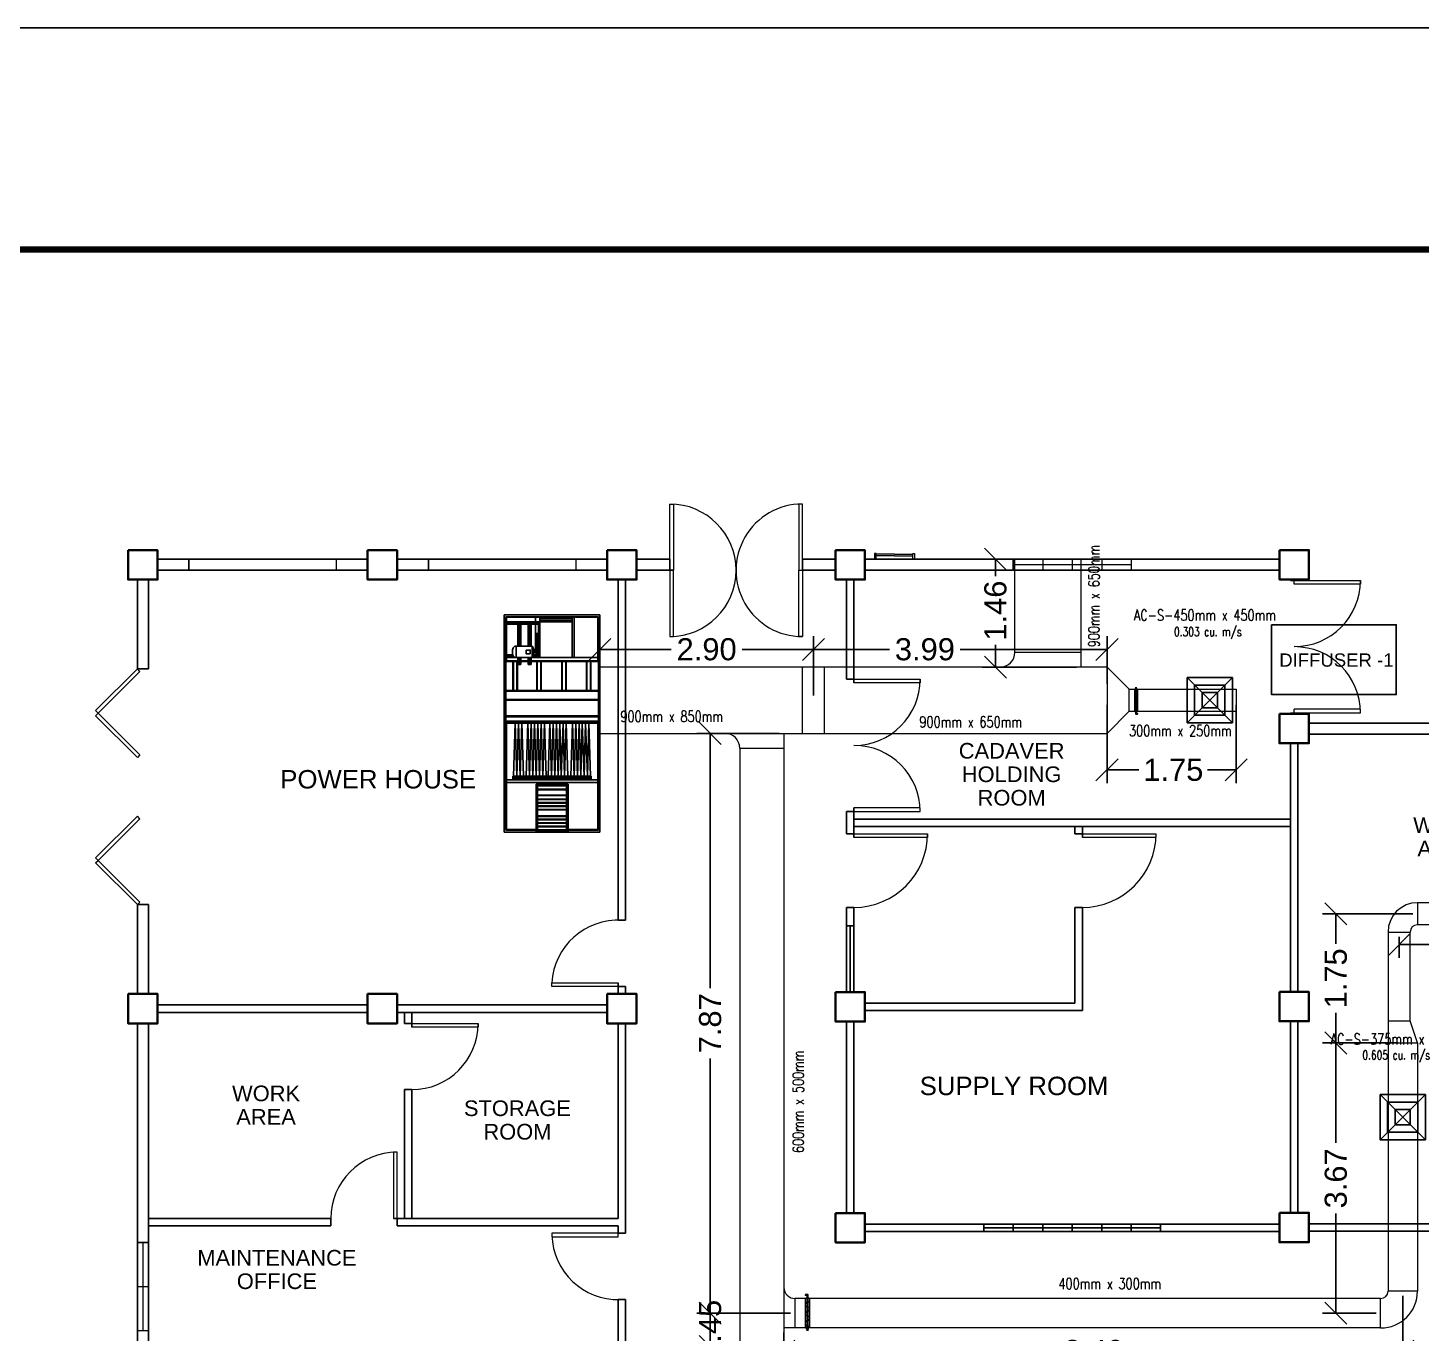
# Model space of a CAD drawing. Header units: millimetres. Extents: x 3 to 421, y 1 to 337.
# Drawn here: x 117.76 to 136.67, y 143.05 to 160.77 of the extents above; entities that cross this region are included whole.
import ezdxf

# ---------------------------------------------------------------- set-up
doc = ezdxf.new("R2010")
doc.units = ezdxf.units.MM
doc.header["$MEASUREMENT"] = 0
for name, color, linetype in [('.1', 1, 'Continuous'), ('A.C.VOLUM DAMPER', 7, 'Continuous'), ('diffuser', 7, 'Continuous'), ('ducting label', 7, 'Continuous'), ('label', 7, 'Continuous'), ('Legends', 7, 'Continuous'), ('template', 7, 'Continuous')]:
    doc.layers.add(name, color=color, linetype=linetype)
doc.layers.add('ahu line', color=7, linetype='Continuous', lineweight=20)
doc.styles.add('Arch-Dim', font='simplex.shx', dxfattribs={"width": 0.75})
doc.styles.get("Standard").update_dxf_attribs({"font": 'arial.ttf'})
doc.styles.add('SWISSLT175', font='swissl.ttf', dxfattribs={"height": 0.175})
doc.dimstyles.new('Copy of dimension', dxfattribs={"dimtxt": 0.3, "dimasz": 0.3, "dimexe": 0.18, "dimexo": 0.0625, "dimgap": 0.09, "dimtad": 0, "dimzin": 0, "dimdsep": 46, "dimtxsty": 'Standard', "dimblk": 'OBLIQUE', "dimcen": 0.09, "dimclrd": 256, "dimclre": 256, "dimclrt": 256, "dimadec": 0, "dimazin": 0, "dimtfac": 1, "dimtofl": 0, "dimtmove": 0, "dimatfit": 3, "dimldrblk": 'OBLIQUE', "dimfxl": 1, "dimtolj": 1, "dimtzin": 0, "dimarcsym": 0})

# ---------------------------------------------------------------- blocks, each defined once
blk = doc.blocks.new('AC-S-12')
at = {"layer": 'diffuser'}
for p, q in [((-0.15, 0.15), (0.15, -0.15)), ((0.15, 0.15), (-0.15, -0.15)), ((-0.15, 0.15), (-0.15, -0.15)), ((0.15, 0.15), (-0.15, 0.15)), ((-0.1, 0.1), (-0.1, -0.1)), ((0.1, 0.1), (-0.1, 0.1)), ((0.1, -0.1), (0.1, 0.1)), ((0.15, -0.15), (0.15, 0.15)), ((-0.05, 0.05), (-0.05, -0.05)), ((0.05, 0.05), (-0.05, 0.05)), ((0.05, -0.05), (0.05, 0.05)), ((-0.05, -0.05), (0.05, -0.05)), ((-0.15, -0.15), (0.15, -0.15)), ((-0.1, -0.1), (0.1, -0.1))]:
    blk.add_line(p, q, dxfattribs=at)
for points in [[(-0.3582, 0.3582, 0, 0.0447, 0), (-0.2951, 0.295, 0, 0, 0), (-0.15, 0.15, 0, 0, 0)], [(0.3582, 0.3582, 0, 0.0447, 0), (0.2951, 0.295, 0, 0, 0), (0.15, 0.15, 0, 0, 0)], [(-0.3582, -0.3582, 0, 0.0447, 0), (-0.2951, -0.295, 0, 0, 0), (-0.15, -0.15, 0, 0, 0)], [(0.3582, -0.3582, 0, 0.0447, 0), (0.2951, -0.295, 0, 0, 0), (0.15, -0.15, 0, 0, 0)]]:
    blk.add_lwpolyline(points, format="xyseb", dxfattribs=at)
blk = doc.blocks.new('fcu')
at = {"layer": 'diffuser', "color": 7, "xscale": 2.052644456280903, "yscale": 2.052644456280903, "zscale": 2.052644456280903}
blk.add_blockref('AC-S-12', (0, 0), dxfattribs=at)
blk = doc.blocks.new('_Oblique')
at = {"color": 0, "linetype": 'ByBlock', "lineweight": -2}
blk.add_line((-0.5, -0.5), (0.5, 0.5), dxfattribs=at)
blk = doc.blocks.new('*D8')
at = {"layer": 'Defpoints', "color": 0, "transparency": 16777216}
for p in [(128.424, 152.329), (128.424, 151.639), (125.527, 151.321)]:
    blk.add_point(p, dxfattribs=at)
at = {"layer": 'diffuser', "lineweight": -2, "transparency": 16777216}
for p, q in [((125.527, 151.383), (125.527, 152.509)), ((128.424, 151.701), (128.424, 152.509)), ((125.527, 152.329), (126.494, 152.329)), ((128.424, 152.329), (127.457, 152.329))]:
    blk.add_line(p, q, dxfattribs=at)
at = {"layer": 'diffuser', "lineweight": -2, "transparency": 16777216, "xscale": 0.3, "yscale": 0.3, "zscale": 0.3, "rotation": 180}
blk.add_blockref('_Oblique', (125.527, 152.329), dxfattribs=at)
at = {"layer": 'diffuser', "lineweight": -2, "transparency": 16777216, "xscale": 0.3, "yscale": 0.3, "zscale": 0.3}
blk.add_blockref('_Oblique', (128.424, 152.329), dxfattribs=at)
at = {"layer": 'diffuser', "transparency": 16777216, "insert": (126.975, 152.329), "char_height": 0.3, "attachment_point": 5}
blk.add_mtext('\\A1;2.90', dxfattribs=at)
blk = doc.blocks.new('*D9')
at = {"layer": 'Defpoints', "color": 0, "transparency": 16777216}
for p in [(132.409, 152.329), (128.424, 151.801), (132.409, 151.801)]:
    blk.add_point(p, dxfattribs=at)
at = {"layer": 'diffuser', "lineweight": -2, "transparency": 16777216}
for p, q in [((128.424, 151.863), (128.424, 152.509)), ((132.409, 151.863), (132.409, 152.509)), ((128.424, 152.329), (129.457, 152.329)), ((132.409, 152.329), (130.416, 152.329))]:
    blk.add_line(p, q, dxfattribs=at)
at = {"layer": 'diffuser', "lineweight": -2, "transparency": 16777216, "xscale": 0.3, "yscale": 0.3, "zscale": 0.3, "rotation": 180}
blk.add_blockref('_Oblique', (128.424, 152.329), dxfattribs=at)
at = {"layer": 'diffuser', "lineweight": -2, "transparency": 16777216, "xscale": 0.3, "yscale": 0.3, "zscale": 0.3}
blk.add_blockref('_Oblique', (132.409, 152.329), dxfattribs=at)
at = {"layer": 'diffuser', "transparency": 16777216, "insert": (129.937, 152.329), "char_height": 0.3, "attachment_point": 5}
blk.add_mtext('\\A1;3.99', dxfattribs=at)
blk = doc.blocks.new('*D10')
at = {"layer": 'Defpoints', "color": 0, "transparency": 16777216}
for p in [(132.409, 151.639), (134.161, 151.639), (134.161, 150.692)]:
    blk.add_point(p, dxfattribs=at)
at = {"layer": 'diffuser', "lineweight": -2, "transparency": 16777216}
for p, q in [((132.409, 151.576), (132.409, 150.512)), ((134.161, 151.576), (134.161, 150.512)), ((132.409, 150.692), (132.841, 150.692)), ((134.161, 150.692), (133.774, 150.692))]:
    blk.add_line(p, q, dxfattribs=at)
at = {"layer": 'diffuser', "lineweight": -2, "transparency": 16777216, "xscale": 0.3, "yscale": 0.3, "zscale": 0.3, "rotation": 180}
blk.add_blockref('_Oblique', (132.409, 150.692), dxfattribs=at)
at = {"layer": 'diffuser', "lineweight": -2, "transparency": 16777216, "xscale": 0.3, "yscale": 0.3, "zscale": 0.3}
blk.add_blockref('_Oblique', (134.161, 150.692), dxfattribs=at)
at = {"layer": 'diffuser', "transparency": 16777216, "insert": (133.308, 150.692), "char_height": 0.3, "attachment_point": 5}
blk.add_mtext('\\A1;1.75', dxfattribs=at)
blk = doc.blocks.new('*D11')
at = {"layer": 'Defpoints', "color": 0, "transparency": 16777216}
for p in [(130.895, 153.553), (132.059, 153.553), (132.059, 152.089)]:
    blk.add_point(p, dxfattribs=at)
at = {"layer": 'diffuser', "lineweight": -2, "transparency": 16777216}
for p, q in [((131.996, 153.553), (130.715, 153.553)), ((130.895, 153.553), (130.895, 153.321)), ((130.895, 152.089), (130.895, 152.39)), ((131.996, 152.089), (130.715, 152.089))]:
    blk.add_line(p, q, dxfattribs=at)
at = {"layer": 'diffuser', "lineweight": -2, "transparency": 16777216, "xscale": 0.3, "yscale": 0.3, "zscale": 0.3}
for p, rotation in [((130.895, 153.553), 90), ((130.895, 152.089), 270)]:
    blk.add_blockref('_Oblique', p, dxfattribs=dict(at, rotation=rotation))
at = {"layer": 'diffuser', "transparency": 16777216, "insert": (130.895, 152.855), "char_height": 0.3, "attachment_point": 5, "rotation": 90}
blk.add_mtext('\\A1;1.46', dxfattribs=at)
blk = doc.blocks.new('*D12')
at = {"layer": 'Defpoints', "color": 0, "transparency": 16777216}
for p in [(128.024, 151.189), (127.024, 143.315), (128.174, 143.315)]:
    blk.add_point(p, dxfattribs=at)
at = {"layer": 'diffuser', "lineweight": -2, "transparency": 16777216}
for p, q in [((127.961, 151.189), (126.844, 151.189)), ((127.024, 151.189), (127.024, 147.73)), ((127.024, 143.315), (127.024, 146.773)), ((128.111, 143.315), (126.844, 143.315))]:
    blk.add_line(p, q, dxfattribs=at)
at = {"layer": 'diffuser', "lineweight": -2, "transparency": 16777216, "xscale": 0.3, "yscale": 0.3, "zscale": 0.3}
for p, rotation in [((127.024, 151.189), 90), ((127.024, 143.315), 270)]:
    blk.add_blockref('_Oblique', p, dxfattribs=dict(at, rotation=rotation))
at = {"layer": 'diffuser', "transparency": 16777216, "insert": (127.024, 147.252), "char_height": 0.3, "attachment_point": 5, "rotation": 90}
blk.add_mtext('\\A1;7.87', dxfattribs=at)
blk = doc.blocks.new('*D21')
at = {"layer": 'Defpoints', "color": 0, "transparency": 16777216}
for p in [(128.174, 143.315), (127.024, 142.865), (128.024, 142.865)]:
    blk.add_point(p, dxfattribs=at)
at = {"layer": 'diffuser', "lineweight": -2, "transparency": 16777216}
for p, q in [((128.111, 143.315), (126.844, 143.315)), ((127.024, 143.315), (127.024, 142.865)), ((127.961, 142.865), (126.844, 142.865))]:
    blk.add_line(p, q, dxfattribs=at)
at = {"layer": 'diffuser', "lineweight": -2, "transparency": 16777216, "xscale": 0.3, "yscale": 0.3, "zscale": 0.3}
for p, rotation in [((127.024, 143.315), 90), ((127.024, 142.865), 270)]:
    blk.add_blockref('_Oblique', p, dxfattribs=dict(at, rotation=rotation))
at = {"layer": 'diffuser', "transparency": 16777216, "insert": (127.024, 143.09), "char_height": 0.3, "attachment_point": 5, "rotation": 90}
blk.add_mtext('\\A1;0.45', dxfattribs=at)
blk = doc.blocks.new('*D23')
at = {"layer": 'Defpoints', "color": 0, "transparency": 16777216}
for p in [(136.422, 143.615), (128.024, 143.115), (136.422, 142.8)]:
    blk.add_point(p, dxfattribs=at)
at = {"layer": 'diffuser', "lineweight": -2, "transparency": 16777216}
for p, q in [((136.422, 143.552), (136.422, 142.62)), ((128.024, 143.052), (128.024, 142.62)), ((128.024, 142.8), (131.751, 142.8)), ((136.422, 142.8), (132.71, 142.8))]:
    blk.add_line(p, q, dxfattribs=at)
at = {"layer": 'diffuser', "lineweight": -2, "transparency": 16777216, "xscale": 0.3, "yscale": 0.3, "zscale": 0.3, "rotation": 180}
blk.add_blockref('_Oblique', (128.024, 142.8), dxfattribs=at)
at = {"layer": 'diffuser', "lineweight": -2, "transparency": 16777216, "xscale": 0.3, "yscale": 0.3, "zscale": 0.3}
blk.add_blockref('_Oblique', (136.422, 142.8), dxfattribs=at)
at = {"layer": 'diffuser', "transparency": 16777216, "insert": (132.231, 142.8), "char_height": 0.3, "attachment_point": 5}
blk.add_mtext('\\A1;8.40', dxfattribs=at)
blk = doc.blocks.new('*D24')
at = {"layer": 'Defpoints', "color": 0, "transparency": 16777216}
for p in [(135.515, 146.985), (136.422, 146.985), (136.122, 143.315)]:
    blk.add_point(p, dxfattribs=at)
at = {"layer": 'diffuser', "lineweight": -2, "transparency": 16777216}
for p, q in [((136.359, 146.985), (135.335, 146.985)), ((135.515, 146.985), (135.515, 145.627)), ((135.515, 143.315), (135.515, 144.668)), ((136.059, 143.315), (135.335, 143.315))]:
    blk.add_line(p, q, dxfattribs=at)
at = {"layer": 'diffuser', "lineweight": -2, "transparency": 16777216, "xscale": 0.3, "yscale": 0.3, "zscale": 0.3}
for p, rotation in [((135.515, 146.985), 90), ((135.515, 143.315), 270)]:
    blk.add_blockref('_Oblique', p, dxfattribs=dict(at, rotation=rotation))
at = {"layer": 'diffuser', "transparency": 16777216, "insert": (135.515, 145.147), "char_height": 0.3, "attachment_point": 5, "rotation": 90}
blk.add_mtext('\\A1;3.67', dxfattribs=at)
blk = doc.blocks.new('*D25')
at = {"layer": 'Defpoints', "color": 0, "transparency": 16777216}
for p in [(135.515, 148.74), (136.622, 148.74), (136.422, 146.985)]:
    blk.add_point(p, dxfattribs=at)
at = {"layer": 'diffuser', "lineweight": -2, "transparency": 16777216}
for p, q in [((136.559, 148.74), (135.335, 148.74)), ((135.515, 148.74), (135.515, 148.329)), ((135.515, 146.985), (135.515, 147.396)), ((136.359, 146.985), (135.335, 146.985))]:
    blk.add_line(p, q, dxfattribs=at)
at = {"layer": 'diffuser', "lineweight": -2, "transparency": 16777216, "xscale": 0.3, "yscale": 0.3, "zscale": 0.3}
for p, rotation in [((135.515, 148.74), 90), ((135.515, 146.985), 270)]:
    blk.add_blockref('_Oblique', p, dxfattribs=dict(at, rotation=rotation))
at = {"layer": 'diffuser', "transparency": 16777216, "insert": (135.515, 147.862), "char_height": 0.3, "attachment_point": 5, "rotation": 90}
blk.add_mtext('\\A1;1.75', dxfattribs=at)
blk = doc.blocks.new('*D26')
at = {"layer": 'Defpoints', "color": 0, "transparency": 16777216}
for p in [(139.686, 148.74), (136.372, 148.49), (139.686, 148.32)]:
    blk.add_point(p, dxfattribs=at)
at = {"layer": 'diffuser', "lineweight": -2, "transparency": 16777216}
for p, q in [((139.686, 148.677), (139.686, 148.14)), ((136.372, 148.427), (136.372, 148.14)), ((136.372, 148.32), (137.614, 148.32)), ((139.686, 148.32), (138.516, 148.32))]:
    blk.add_line(p, q, dxfattribs=at)
at = {"layer": 'diffuser', "lineweight": -2, "transparency": 16777216, "xscale": 0.3, "yscale": 0.3, "zscale": 0.3, "rotation": 180}
blk.add_blockref('_Oblique', (136.372, 148.32), dxfattribs=at)
at = {"layer": 'diffuser', "lineweight": -2, "transparency": 16777216, "xscale": 0.3, "yscale": 0.3, "zscale": 0.3}
blk.add_blockref('_Oblique', (139.686, 148.32), dxfattribs=at)
at = {"layer": 'diffuser', "transparency": 16777216, "insert": (138.065, 148.32), "char_height": 0.3, "attachment_point": 5}
blk.add_mtext('\\A1;3.31', dxfattribs=at)

msp = doc.modelspace()

# ---------------------------------------------------------------- hatches: boundary and pattern name
for points in [[(124.712, 152.753), (125.15, 152.753), (125.15, 152.726), (124.712, 152.726)], [(124.683, 152.544), (124.683, 152.236), (124.663, 152.236), (124.663, 152.544)]]:
    msp.add_hatch(color=256).paths.add_polyline_path(points)
at = {"layer": 'A.C.VOLUM DAMPER'}
h = msp.add_hatch(dxfattribs=at)
h.set_pattern_fill('ANSI31', color=256, scale=0.001864, angle=-90, style=0)
h.set_pattern_definition([(315, (-296.8530908, -89.86526054), (0.00016477009232, 0.00016477009232), [])])
h.paths.add_polyline_path([(132.806, 151.478), (132.811, 151.478), (132.811, 151.489), (132.794, 151.489), (132.794, 151.478), (132.799, 151.478), (132.799, 151.451), (132.823, 151.451), (132.823, 151.457), (132.806, 151.457)])
h = msp.add_hatch(dxfattribs=at)
h.set_pattern_fill('ANSI31', color=256, scale=0.002646, angle=-270, style=0)
h.set_pattern_definition([(135, (738.28858828, 486.14475648), (-0.00023391046708, -0.00023391046708), [])])
h.paths.add_polyline_path([(128.337, 143.53), (128.33, 143.53), (128.33, 143.515), (128.354, 143.515), (128.354, 143.53), (128.347, 143.53), (128.347, 143.568), (128.313, 143.568), (128.313, 143.559), (128.337, 143.559)])

# ---------------------------------------------------------------- linework, layer by layer
at = {"layer": '.1', "color": 0}
msp.add_line((191.938, 160.768), (92.663, 160.768), dxfattribs=at)
at = {"color": 8, "lineweight": 13}
for p, q in [((126.474, 153.403), (126.474, 154.303)), ((126.474, 154.303), (126.524, 154.303)), ((126.524, 154.303), (126.524, 153.403)), ((128.274, 154.303), (128.224, 154.303)), ((128.224, 154.303), (128.224, 153.403)), ((128.274, 153.403), (128.274, 154.303)), ((126.474, 153.403), (126.474, 152.503)), ((126.474, 153.403), (126.524, 153.403)), ((126.524, 153.403), (126.474, 153.403)), ((126.474, 153.353), (126.474, 152.502)), ((126.524, 152.503), (126.524, 153.403)), ((128.224, 152.503), (128.224, 153.403)), ((128.224, 153.403), (128.274, 153.403)), ((128.224, 153.403), (128.274, 153.403)), ((128.274, 153.453), (128.274, 153.353)), ((128.274, 153.403), (128.274, 152.503)), ((128.274, 153.353), (128.274, 152.503)), ((134.899, 153.278), (134.899, 153.266)), ((134.899, 153.266), (134.949, 153.266)), ((134.949, 153.266), (135.849, 153.266)), ((134.949, 153.216), (134.949, 153.266)), ((135.849, 153.216), (134.949, 153.216)), ((134.999, 153.266), (134.999, 153.278)), ((135.849, 153.266), (135.849, 153.216)), ((126.474, 152.503), (126.524, 152.503)), ((128.274, 152.503), (128.224, 152.503)), ((128.974, 151.926), (129.874, 151.926)), ((129.874, 151.876), (128.974, 151.876)), ((129.874, 151.926), (129.874, 151.876)), ((134.899, 151.454), (134.899, 151.466)), ((134.899, 151.466), (134.949, 151.466)), ((135.849, 151.516), (134.949, 151.516)), ((134.949, 151.466), (134.949, 151.516)), ((134.949, 151.466), (135.849, 151.466)), ((134.999, 151.454), (134.999, 151.466)), ((135.849, 151.466), (135.849, 151.516)), ((129.874, 150.176), (128.974, 150.176)), ((129.874, 150.126), (129.874, 150.176)), ((128.974, 150.126), (129.874, 150.126)), ((128.974, 149.826), (129.974, 149.826)), ((129.974, 149.776), (128.974, 149.776)), ((129.974, 149.826), (129.974, 149.776)), ((132.074, 149.826), (133.074, 149.826)), ((133.074, 149.776), (132.074, 149.776)), ((124.874, 147.801), (125.774, 147.801)), ((124.874, 147.751), (124.874, 147.801)), ((125.774, 147.751), (124.874, 147.751)), ((122.974, 147.251), (123.874, 147.251)), ((123.874, 147.201), (122.974, 147.201)), ((123.874, 147.251), (123.874, 147.201)), ((122.724, 145.501), (122.724, 144.601)), ((122.774, 145.501), (122.724, 145.501)), ((122.774, 144.601), (122.774, 145.501)), ((124.874, 144.401), (124.874, 144.351)), ((125.774, 144.401), (124.874, 144.401)), ((124.874, 144.351), (125.774, 144.351)), ((125.774, 144.351), (125.774, 144.401))]:
    msp.add_line(p, q, dxfattribs=at)
at = {"color": 8, "lineweight": 25}
for p, q in [((122.374, 153.553), (119.524, 153.553)), ((125.624, 153.553), (122.774, 153.553)), ((126.474, 153.553), (126.024, 153.553)), ((126.474, 153.553), (126.024, 153.553)), ((126.474, 153.553), (126.474, 153.403)), ((128.724, 153.553), (128.274, 153.553)), ((128.724, 153.553), (128.274, 153.553)), ((128.274, 153.553), (128.274, 153.403)), ((134.749, 153.553), (129.124, 153.553)), ((122.374, 153.403), (119.524, 153.403)), ((125.624, 153.403), (122.774, 153.403)), ((126.474, 153.403), (126.024, 153.403)), ((128.724, 153.403), (128.274, 153.403)), ((134.749, 153.403), (129.124, 153.403)), ((119.249, 153.276), (119.249, 152.063)), ((119.249, 153.276), (119.249, 152.063)), ((119.399, 153.276), (119.399, 152.063)), ((125.774, 148.651), (125.774, 153.276)), ((125.874, 148.651), (125.874, 153.276)), ((128.874, 151.926), (128.874, 153.276)), ((128.874, 153.276), (128.874, 151.926)), ((128.974, 151.876), (128.974, 153.276)), ((128.974, 153.276), (128.974, 151.876)), ((119.249, 152.063), (119.399, 152.063)), ((128.974, 151.926), (128.874, 151.926)), ((140.749, 151.329), (135.149, 151.329)), ((140.749, 151.179), (135.149, 151.179)), ((134.899, 147.679), (134.899, 151.054)), ((134.899, 150.526), (134.899, 151.054)), ((134.999, 147.679), (134.999, 151.054)), ((134.999, 151.054), (134.999, 150.554)), ((128.974, 150.176), (128.974, 149.776)), ((128.874, 150.126), (128.874, 149.826)), ((128.974, 150.126), (128.874, 150.126)), ((128.974, 150.026), (134.899, 150.026)), ((128.974, 149.826), (128.874, 149.826)), ((128.974, 149.926), (134.899, 149.926)), ((131.974, 149.826), (131.974, 149.926)), ((131.974, 149.826), (132.074, 149.826)), ((132.074, 149.776), (132.074, 149.926)), ((119.249, 148.863), (119.249, 147.651)), ((119.249, 148.863), (119.249, 147.651)), ((119.249, 148.863), (119.399, 148.863)), ((119.399, 148.863), (119.399, 147.651)), ((128.874, 148.826), (128.874, 148.576)), ((128.974, 148.826), (128.874, 148.826)), ((128.974, 148.826), (128.974, 148.576)), ((132.074, 148.826), (131.974, 148.826)), ((131.974, 147.526), (131.974, 148.826)), ((132.074, 147.426), (132.074, 148.826)), ((125.774, 147.651), (125.774, 147.801)), ((125.874, 147.751), (125.774, 147.751)), ((125.874, 147.651), (125.874, 147.751)), ((122.374, 147.501), (119.524, 147.501)), ((125.624, 147.501), (122.774, 147.501)), ((129.124, 147.526), (131.974, 147.526)), ((122.374, 147.401), (119.524, 147.401)), ((125.624, 147.401), (122.774, 147.401)), ((122.874, 147.401), (122.974, 147.401)), ((122.874, 147.251), (122.874, 147.401)), ((122.874, 147.401), (122.874, 147.251)), ((122.974, 147.401), (122.974, 147.201)), ((129.124, 147.426), (131.974, 147.426)), ((119.249, 147.251), (119.249, 141.651)), ((119.399, 147.251), (119.399, 141.651)), ((122.874, 147.251), (122.974, 147.251)), ((125.774, 144.601), (125.774, 147.251)), ((125.874, 144.401), (125.874, 147.251)), ((128.874, 144.676), (128.874, 147.276)), ((128.974, 144.676), (128.974, 147.276)), ((134.899, 144.679), (134.899, 147.279)), ((134.999, 144.679), (134.999, 147.279)), ((122.874, 144.601), (122.874, 146.351)), ((122.874, 146.351), (122.974, 146.351)), ((122.974, 146.351), (122.974, 144.601)), ((121.874, 144.601), (119.399, 144.601)), ((121.874, 144.501), (119.399, 144.501)), ((121.874, 144.601), (121.874, 144.501)), ((125.774, 144.601), (122.724, 144.601)), ((122.774, 144.601), (122.874, 144.601)), ((122.774, 144.501), (122.774, 144.601)), ((125.774, 144.501), (122.774, 144.501)), ((125.774, 144.401), (125.774, 144.501)), ((129.124, 144.526), (134.749, 144.526)), ((140.749, 144.529), (135.149, 144.529)), ((125.774, 144.401), (125.874, 144.401)), ((129.124, 144.426), (134.749, 144.426)), ((140.749, 144.429), (135.149, 144.429)), ((125.774, 141.651), (125.774, 143.501)), ((125.874, 143.501), (125.774, 143.501)), ((125.874, 141.651), (125.874, 143.501))]:
    msp.add_line(p, q, dxfattribs=at)
at = {"color": 8, "lineweight": 9}
for p, q in [((119.949, 153.553), (119.949, 153.403)), ((121.949, 153.553), (121.949, 153.403)), ((124.199, 153.553), (123.199, 153.553)), ((123.199, 153.553), (123.199, 153.403)), ((124.199, 153.553), (125.199, 153.553)), ((125.199, 153.553), (125.199, 153.403)), ((129.274, 153.631), (129.254, 153.631)), ((129.254, 153.631), (129.254, 153.551)), ((129.274, 153.551), (129.274, 153.631)), ((129.524, 153.621), (129.274, 153.621)), ((129.524, 153.601), (129.274, 153.601)), ((129.524, 153.621), (129.774, 153.621)), ((129.524, 153.601), (129.774, 153.601)), ((129.774, 153.551), (129.774, 153.631)), ((129.774, 153.631), (129.794, 153.631)), ((129.794, 153.631), (129.794, 153.551)), ((131.936, 153.553), (131.136, 153.553)), ((131.136, 153.553), (131.136, 153.403)), ((131.536, 153.553), (131.536, 153.403)), ((131.936, 153.553), (132.736, 153.553)), ((131.936, 153.553), (131.936, 153.403)), ((132.336, 153.553), (132.336, 153.403)), ((132.736, 153.553), (132.736, 153.403)), ((132.736, 153.478), (131.136, 153.478)), ((119.399, 144.276), (119.249, 144.276)), ((119.324, 144.276), (119.324, 143.076)), ((119.399, 143.676), (119.399, 144.276)), ((119.399, 143.676), (119.249, 143.676)), ((119.399, 143.676), (119.399, 143.076)), ((119.399, 143.076), (119.249, 143.076))]:
    msp.add_line(p, q, dxfattribs=at)
for p, q in [((124.227, 152.796), (125.527, 152.796)), ((124.227, 149.846), (124.227, 152.796)), ((125.527, 149.846), (125.527, 152.796)), ((124.252, 152.773), (125.506, 152.773)), ((124.252, 149.874), (124.252, 152.773)), ((124.712, 152.765), (124.258, 152.765)), ((124.258, 152.765), (124.258, 152.172)), ((125.15, 152.702), (124.258, 152.702)), ((124.414, 152.689), (124.258, 152.689)), ((124.414, 152.686), (124.258, 152.686)), ((124.414, 152.671), (124.258, 152.671)), ((124.414, 152.702), (124.414, 152.371)), ((124.433, 152.371), (124.433, 152.702)), ((124.435, 152.371), (124.435, 152.702)), ((124.454, 152.702), (124.454, 152.371)), ((124.554, 152.689), (124.454, 152.689)), ((124.554, 152.686), (124.454, 152.686)), ((124.554, 152.671), (124.454, 152.671)), ((124.554, 152.702), (124.554, 152.371)), ((124.573, 152.371), (124.573, 152.702)), ((124.574, 152.371), (124.574, 152.702)), ((124.593, 152.702), (124.593, 152.371)), ((124.692, 152.689), (124.593, 152.689)), ((124.692, 152.686), (124.593, 152.686)), ((124.692, 152.671), (124.593, 152.671)), ((124.654, 152.765), (124.654, 152.702)), ((124.654, 152.671), (124.654, 152.302)), ((124.692, 152.702), (124.692, 152.218)), ((124.712, 152.765), (124.712, 152.218)), ((125.15, 152.765), (125.15, 152.218)), ((125.498, 152.765), (125.15, 152.765)), ((125.175, 152.765), (125.175, 152.218)), ((125.498, 152.765), (125.498, 152.172)), ((125.506, 149.874), (125.506, 152.773)), ((124.258, 152.255), (124.342, 152.255)), ((124.258, 152.249), (124.344, 152.249)), ((124.258, 152.245), (124.346, 152.245)), ((124.258, 152.236), (124.352, 152.236)), ((124.258, 152.218), (125.498, 152.218)), ((124.339, 152.324), (124.339, 152.265)), ((124.339, 152.324), (124.339, 152.265)), ((124.374, 152.371), (124.608, 152.371)), ((124.39, 152.371), (124.39, 152.218)), ((124.39, 152.371), (124.39, 152.218)), ((124.39, 152.371), (124.608, 152.371)), ((124.414, 152.218), (124.414, 152.125)), ((124.433, 152.125), (124.433, 152.218)), ((124.435, 152.125), (124.435, 152.218)), ((124.454, 152.125), (124.454, 152.218)), ((124.554, 152.218), (124.554, 152.125)), ((124.573, 152.125), (124.573, 152.218)), ((124.574, 152.125), (124.574, 152.218)), ((124.593, 152.125), (124.593, 152.218)), ((124.608, 152.371), (124.608, 152.218)), ((124.608, 152.371), (124.608, 152.218)), ((124.692, 152.236), (124.62, 152.236)), ((124.692, 152.245), (124.624, 152.245)), ((124.692, 152.249), (124.625, 152.249)), ((124.692, 152.255), (124.626, 152.255)), ((124.628, 152.324), (124.628, 152.265)), ((124.628, 152.324), (124.628, 152.265)), ((124.663, 152.302), (124.628, 152.302)), ((124.663, 152.288), (124.628, 152.288)), ((124.414, 152.172), (124.252, 152.172)), ((124.414, 152.164), (124.258, 152.164)), ((124.347, 151.77), (124.347, 152.164)), ((124.354, 151.77), (124.354, 152.164)), ((124.401, 151.77), (124.401, 152.164)), ((124.408, 151.77), (124.408, 152.164)), ((124.454, 152.125), (124.414, 152.125)), ((124.554, 152.172), (124.454, 152.172)), ((124.554, 152.164), (124.454, 152.164)), ((124.593, 152.125), (124.554, 152.125)), ((125.506, 152.172), (124.593, 152.172)), ((125.5, 152.164), (124.593, 152.164)), ((124.669, 151.77), (124.669, 152.164)), ((124.676, 151.77), (124.676, 152.164)), ((124.723, 151.77), (124.723, 152.164)), ((124.73, 151.77), (124.73, 152.164)), ((125.008, 151.77), (125.008, 152.164)), ((125.015, 151.77), (125.015, 152.164)), ((125.062, 151.77), (125.062, 152.164)), ((125.069, 151.77), (125.069, 152.164)), ((125.344, 151.77), (125.344, 152.164)), ((125.351, 151.77), (125.351, 152.164)), ((125.398, 151.77), (125.398, 152.164)), ((125.405, 151.77), (125.405, 152.164)), ((125.506, 151.77), (124.252, 151.77)), ((125.506, 151.762), (124.252, 151.762)), ((125.506, 151.649), (124.252, 151.649)), ((125.506, 151.641), (124.258, 151.641)), ((125.506, 151.639), (124.258, 151.639)), ((125.506, 151.425), (124.252, 151.425)), ((125.506, 151.353), (124.252, 151.353)), ((125.506, 151.35), (124.252, 151.35)), ((125.506, 151.416), (124.258, 151.416)), ((125.506, 151.414), (124.258, 151.414)), ((124.258, 151.326), (124.258, 149.884)), ((125.5, 151.325), (124.258, 151.325)), ((124.355, 150.607), (124.377, 151.325)), ((124.4, 150.607), (124.377, 151.325)), ((124.4, 150.607), (124.422, 151.325)), ((124.445, 150.607), (124.422, 151.325)), ((124.445, 150.607), (124.467, 151.325)), ((124.49, 150.607), (124.467, 151.325)), ((124.527, 150.607), (124.55, 151.325)), ((124.572, 150.607), (124.55, 151.325)), ((124.572, 150.607), (124.595, 151.325)), ((124.617, 150.607), (124.595, 151.325)), ((124.617, 150.607), (124.64, 151.325)), ((124.662, 150.607), (124.64, 151.325)), ((124.662, 150.607), (124.685, 151.325)), ((124.707, 150.607), (124.685, 151.325)), ((124.707, 150.607), (124.73, 151.325)), ((124.752, 150.607), (124.73, 151.325)), ((124.752, 150.607), (124.774, 151.325)), ((124.797, 150.607), (124.774, 151.325)), ((124.823, 150.607), (124.846, 151.325)), ((124.868, 150.607), (124.846, 151.325)), ((124.868, 150.607), (124.891, 151.325)), ((124.913, 150.607), (124.891, 151.325)), ((124.913, 150.607), (124.936, 151.325)), ((124.958, 150.607), (124.936, 151.325)), ((124.958, 150.607), (124.981, 151.325)), ((125.003, 150.607), (124.981, 151.325)), ((125.003, 150.607), (125.026, 151.325)), ((125.048, 150.607), (125.026, 151.325)), ((125.048, 150.607), (125.07, 151.325)), ((125.093, 150.607), (125.07, 151.325)), ((125.131, 150.607), (125.154, 151.325)), ((125.176, 150.607), (125.154, 151.325)), ((125.176, 150.607), (125.198, 151.325)), ((125.221, 150.607), (125.198, 151.325)), ((125.221, 150.607), (125.243, 151.325)), ((125.266, 150.607), (125.243, 151.325)), ((125.266, 150.607), (125.288, 151.325)), ((125.311, 150.607), (125.288, 151.325)), ((125.311, 150.607), (125.333, 151.325)), ((125.356, 150.607), (125.333, 151.325)), ((125.356, 150.607), (125.378, 151.325)), ((125.401, 150.607), (125.378, 151.325)), ((125.5, 151.326), (125.5, 149.884)), ((125.5, 150.559), (124.258, 150.559)), ((125.5, 150.523), (124.258, 150.523)), ((124.344, 150.607), (125.41, 150.607)), ((124.344, 150.607), (124.344, 150.559)), ((124.344, 150.592), (125.41, 150.592)), ((124.344, 150.572), (125.41, 150.572)), ((124.508, 150.607), (124.508, 150.559)), ((124.811, 150.607), (124.811, 150.559)), ((125.114, 150.607), (125.114, 150.559)), ((125.41, 150.607), (125.41, 150.559)), ((124.66, 150.499), (125.094, 150.499)), ((124.66, 149.855), (124.66, 150.499)), ((124.679, 149.855), (124.679, 150.499)), ((124.679, 150.483), (125.075, 150.483)), ((124.679, 150.476), (125.075, 150.476)), ((124.679, 150.431), (125.075, 150.431)), ((124.679, 150.424), (125.075, 150.424)), ((124.679, 150.35), (125.075, 150.35)), ((124.679, 150.344), (125.075, 150.344)), ((125.075, 149.855), (125.075, 150.499)), ((125.094, 149.855), (125.094, 150.499)), ((124.679, 150.297), (125.075, 150.297)), ((124.679, 150.29), (125.075, 150.29)), ((124.679, 150.25), (125.075, 150.25)), ((124.679, 150.243), (125.075, 150.243)), ((124.679, 150.203), (125.075, 150.203)), ((124.679, 150.196), (125.075, 150.196)), ((124.679, 150.156), (125.075, 150.156)), ((124.679, 150.149), (125.075, 150.149)), ((124.679, 150.069), (125.075, 150.069)), ((124.679, 150.062), (125.075, 150.062)), ((124.679, 150.022), (125.075, 150.022)), ((124.679, 150.015), (125.075, 150.015)), ((124.679, 149.975), (125.075, 149.975)), ((124.679, 149.968), (125.075, 149.968)), ((124.227, 149.846), (125.527, 149.846)), ((124.252, 149.874), (124.66, 149.874)), ((124.258, 149.884), (124.66, 149.884)), ((124.66, 149.855), (125.094, 149.855)), ((124.679, 149.928), (125.075, 149.928)), ((124.679, 149.921), (125.075, 149.921)), ((124.679, 149.881), (125.075, 149.881)), ((124.679, 149.874), (125.075, 149.874)), ((125.094, 149.884), (125.5, 149.884)), ((125.094, 149.874), (125.506, 149.874))]:
    msp.add_line(p, q)
at = {"color": 8, "lineweight": 9, "ltscale": 0.4}
msp.add_line((136.467, 151.179), (135.977, 151.179), dxfattribs=at)
at = {"color": 8, "lineweight": -2}
for p, q in [((125.774, 148.651), (125.874, 148.651)), ((128.874, 147.676), (128.874, 148.576)), ((128.874, 148.576), (128.874, 147.676)), ((128.974, 148.576), (128.874, 148.576)), ((128.924, 148.576), (128.924, 147.676)), ((128.974, 147.676), (128.974, 148.576)), ((128.974, 147.676), (128.974, 148.576)), ((131.974, 147.426), (132.074, 147.426)), ((131.936, 144.526), (130.736, 144.526)), ((130.736, 144.526), (130.736, 144.426)), ((130.736, 144.476), (133.136, 144.476)), ((131.536, 144.526), (131.136, 144.526)), ((131.136, 144.526), (131.136, 144.426)), ((131.536, 144.426), (131.536, 144.526)), ((132.336, 144.526), (131.936, 144.526)), ((131.936, 144.526), (131.936, 144.426)), ((132.336, 144.426), (132.336, 144.526)), ((133.136, 144.526), (132.736, 144.526)), ((132.736, 144.526), (132.736, 144.426)), ((133.136, 144.426), (133.136, 144.526)), ((130.736, 144.426), (133.136, 144.426)), ((131.936, 144.426), (131.536, 144.426)), ((132.736, 144.426), (132.336, 144.426))]:
    msp.add_line(p, q, dxfattribs=at)
at = {"color": 8, "lineweight": 35}
for points in [[(119.124, 153.676), (119.524, 153.676), (119.524, 153.276), (119.124, 153.276)], [(122.374, 153.676), (122.774, 153.676), (122.774, 153.276), (122.374, 153.276)], [(125.624, 153.676), (126.024, 153.676), (126.024, 153.276), (125.624, 153.276)], [(128.724, 153.676), (129.124, 153.676), (129.124, 153.276), (128.724, 153.276)], [(134.749, 153.678), (135.149, 153.678), (135.149, 153.278), (134.749, 153.278)], [(134.749, 151.454), (135.149, 151.454), (135.149, 151.054), (134.749, 151.054)], [(128.724, 147.676), (129.124, 147.676), (129.124, 147.276), (128.724, 147.276)], [(134.749, 147.679), (135.149, 147.679), (135.149, 147.279), (134.749, 147.279)], [(119.124, 147.651), (119.524, 147.651), (119.524, 147.251), (119.124, 147.251)], [(122.374, 147.651), (122.774, 147.651), (122.774, 147.251), (122.374, 147.251)], [(125.624, 147.651), (126.024, 147.651), (126.024, 147.251), (125.624, 147.251)], [(128.724, 144.676), (129.124, 144.676), (129.124, 144.276), (128.724, 144.276)], [(134.749, 144.679), (135.149, 144.679), (135.149, 144.279), (134.749, 144.279)]]:
    msp.add_lwpolyline(points, close=True, dxfattribs=at)
at = {"color": 8, "lineweight": 9}
for points in [[(119.949, 153.553), (121.949, 153.553), (121.949, 153.403), (119.949, 153.403)], [(123.199, 153.553), (125.199, 153.553), (125.199, 153.403), (123.199, 153.403)], [(131.136, 153.553), (132.736, 153.553), (132.736, 153.403), (131.136, 153.403)], [(130.736, 144.526), (133.136, 144.526), (133.136, 144.426), (130.736, 144.426)], [(119.249, 144.276), (119.399, 144.276), (119.399, 143.076), (119.249, 143.076)]]:
    msp.add_lwpolyline(points, close=True, dxfattribs=at)
for points in [[(124.712, 152.753), (125.15, 152.753), (125.15, 152.726), (124.712, 152.726)], [(124.683, 152.544), (124.683, 152.236), (124.663, 152.236), (124.663, 152.544)], [(124.582, 152.268), (124.582, 152.32), (124.527, 152.32), (124.527, 152.268)]]:
    msp.add_lwpolyline(points, close=True)
at = {"color": 8, "lineweight": 13}
for points in [[(119.284, 152.028), (119.249, 152.063), (118.683, 151.497), (118.718, 151.462)], [(119.284, 150.896), (119.249, 150.861), (118.683, 151.427), (118.718, 151.462)], [(119.284, 150.03), (119.249, 150.065), (118.683, 149.499), (118.718, 149.464)], [(119.284, 148.898), (119.249, 148.863), (118.683, 149.429), (118.718, 149.464)]]:
    msp.add_lwpolyline(points, close=True, dxfattribs=at)
for centre, radius, start, end in [((126.474, 153.403), 0.9, 270.0079, 90), ((128.274, 153.403), 0.9, 90, 270.0009), ((134.949, 153.266), 0.9, 270, 0), ((134.949, 151.466), 0.9, 0, 90), ((128.974, 151.926), 0.9, 270, 0), ((128.974, 150.126), 0.9, 0, 90), ((128.974, 149.826), 1, 270, 0), ((132.074, 149.826), 1, 270, 0), ((125.774, 147.751), 0.901, 86.8202, 176.8202), ((122.974, 147.251), 0.9, 270, 0), ((122.774, 144.601), 0.9, 90, 180), ((125.774, 144.401), 0.9, 181.5911, 271.5911)]:
    msp.add_arc(centre, radius, start, end, dxfattribs=at)
for centre, radius, start, end in [((124.406, 152.311), 0.0687, 118.1626, 169.0592), ((124.406, 152.278), 0.0687, 190.9408, 241.8374), ((124.54, 152.315), 0.0881, 5.8073, 39.822), ((124.549, 152.271), 0.0791, 318.1775, 356.1932)]:
    msp.add_arc(centre, radius, start, end)
at = {"layer": 'A.C.VOLUM DAMPER'}
for p, q in [((132.784, 151.789), (132.784, 151.489)), ((132.82, 151.742), (132.785, 151.762)), ((132.82, 151.723), (132.785, 151.703)), ((132.82, 151.655), (132.785, 151.676)), ((132.794, 151.792), (132.804, 151.801)), ((132.794, 151.79), (132.806, 151.801)), ((132.794, 151.801), (132.81, 151.801)), ((132.794, 151.794), (132.802, 151.801)), ((132.794, 151.79), (132.794, 151.801)), ((132.794, 151.8), (132.796, 151.801)), ((132.794, 151.798), (132.798, 151.801)), ((132.794, 151.796), (132.8, 151.801)), ((132.794, 151.8), (132.805, 151.79)), ((132.794, 151.798), (132.803, 151.79)), ((132.794, 151.796), (132.801, 151.79)), ((132.794, 151.794), (132.799, 151.79)), ((132.794, 151.792), (132.797, 151.79)), ((132.795, 151.801), (132.807, 151.79)), ((132.796, 151.79), (132.808, 151.801)), ((132.797, 151.801), (132.809, 151.79)), ((132.799, 151.817), (132.799, 151.801)), ((132.799, 151.806), (132.804, 151.801)), ((132.799, 151.804), (132.801, 151.801)), ((132.799, 151.802), (132.799, 151.801)), ((132.799, 151.801), (132.81, 151.791)), ((132.799, 151.79), (132.81, 151.801)), ((132.8, 151.801), (132.805, 151.807)), ((132.801, 151.801), (132.81, 151.793)), ((132.801, 151.79), (132.81, 151.799)), ((132.802, 151.801), (132.805, 151.805)), ((132.803, 151.79), (132.81, 151.797)), ((132.803, 151.795), (132.803, 151.489)), ((132.804, 151.801), (132.805, 151.803)), ((132.804, 151.801), (132.81, 151.795)), ((132.805, 151.817), (132.805, 151.801)), ((132.805, 151.79), (132.81, 151.795)), ((132.806, 151.801), (132.81, 151.797)), ((132.807, 151.79), (132.81, 151.793)), ((132.808, 151.801), (132.81, 151.799)), ((132.809, 151.79), (132.81, 151.791)), ((132.81, 151.801), (132.81, 151.79)), ((132.81, 151.801), (132.81, 151.801)), ((132.822, 151.489), (132.822, 151.789)), ((132.82, 151.633), (132.785, 151.613)), ((132.82, 151.57), (132.785, 151.591)), ((132.82, 151.548), (132.785, 151.527)), ((132.794, 151.489), (132.794, 151.478)), ((132.811, 151.489), (132.794, 151.489)), ((132.794, 151.478), (132.799, 151.478)), ((132.799, 151.451), (132.799, 151.478)), ((132.806, 151.478), (132.811, 151.478)), ((132.806, 151.457), (132.806, 151.478)), ((132.823, 151.457), (132.806, 151.457)), ((132.811, 151.478), (132.811, 151.489)), ((132.823, 151.451), (132.823, 151.457)), ((132.823, 151.451), (132.799, 151.451)), ((128.313, 143.568), (128.347, 143.568)), ((128.313, 143.559), (128.337, 143.559)), ((128.315, 143.515), (128.315, 143.115)), ((128.33, 143.53), (128.33, 143.515)), ((128.342, 143.11), (128.342, 143.515)), ((128.347, 143.568), (128.347, 143.53)), ((128.354, 143.515), (128.354, 143.53)), ((128.369, 143.115), (128.369, 143.515)), ((128.317, 143.448), (128.367, 143.478)), ((128.317, 143.417), (128.367, 143.387)), ((128.317, 143.327), (128.367, 143.356)), ((128.317, 143.296), (128.367, 143.266)), ((128.317, 143.199), (128.367, 143.229)), ((128.317, 143.156), (128.367, 143.126)), ((128.342, 143.115), (128.331, 143.104)), ((128.345, 143.115), (128.331, 143.101)), ((128.348, 143.115), (128.331, 143.098)), ((128.333, 143.115), (128.331, 143.113)), ((128.336, 143.115), (128.331, 143.11)), ((128.339, 143.115), (128.331, 143.107)), ((128.331, 143.098), (128.331, 143.115)), ((128.346, 143.098), (128.331, 143.113)), ((128.344, 143.098), (128.331, 143.11)), ((128.341, 143.098), (128.331, 143.107)), ((128.338, 143.098), (128.331, 143.104)), ((128.335, 143.098), (128.331, 143.101)), ((128.354, 143.098), (128.331, 143.098)), ((128.332, 143.098), (128.331, 143.098)), ((128.349, 143.098), (128.333, 143.115)), ((128.351, 143.115), (128.334, 143.098)), ((128.352, 143.098), (128.336, 143.115)), ((128.354, 143.115), (128.337, 143.098)), ((128.343, 143.098), (128.338, 143.093)), ((128.346, 143.098), (128.338, 143.09)), ((128.338, 143.077), (128.338, 143.098)), ((128.34, 143.098), (128.338, 143.096)), ((128.354, 143.099), (128.339, 143.115)), ((128.354, 143.112), (128.34, 143.098)), ((128.347, 143.092), (128.341, 143.098)), ((128.354, 143.102), (128.342, 143.115)), ((128.354, 143.109), (128.343, 143.098)), ((128.347, 143.095), (128.344, 143.098)), ((128.354, 143.105), (128.345, 143.115)), ((128.354, 143.106), (128.346, 143.098)), ((128.347, 143.098), (128.346, 143.098)), ((128.347, 143.077), (128.347, 143.098)), ((128.354, 143.108), (128.348, 143.115)), ((128.354, 143.103), (128.349, 143.098)), ((128.354, 143.111), (128.35, 143.115)), ((128.354, 143.1), (128.352, 143.098)), ((128.354, 143.114), (128.353, 143.115)), ((128.354, 143.115), (128.354, 143.098))]:
    msp.add_line(p, q, dxfattribs=at)
at = {"layer": 'A.C.VOLUM DAMPER', "extrusion": (0, 0, -1)}
for centre, major_axis, start_param, end_param in [((132.803, 151.744), (0.00251, 0.00251), 2.356195, 5.497787), ((132.803, 151.713), (0.00251, 0.00251), 2.356195, 5.497787), ((132.803, 151.666), (0.00251, 0.00251), 2.356195, 5.497787), ((132.803, 151.752), (0.00251, -0.00251), 3.926991, 7.068583), ((132.803, 151.713), (0.00251, -0.00251), 3.926991, 7.068583), ((132.803, 151.666), (0.00251, -0.00251), 3.926991, 7.068583), ((132.803, 151.623), (0.00251, 0.00251), 2.356194, 5.497787), ((132.803, 151.58), (0.00251, -0.00251), 0.785398, 3.926991), ((132.803, 151.538), (0.00251, 0.00251), 2.356195, 5.497787), ((132.803, 151.623), (0.00251, -0.00251), 3.926991, 7.068583), ((132.803, 151.58), (0.00251, -0.00251), 3.926991, 7.068583), ((132.803, 151.538), (0.00251, -0.00251), 3.926991, 7.068583), ((128.342, 143.463), (-0.00356, 0.00356), 3.926991, 7.068583), ((128.342, 143.402), (-0.00356, 0.00356), 3.926991, 7.068583), ((128.342, 143.342), (-0.00356, 0.00356), 3.926991, 7.068583), ((128.342, 143.463), (-0.00356, -0.00356), 2.356195, 5.497787), ((128.342, 143.402), (-0.00356, 0.00356), 0.785398, 3.926991), ((128.342, 143.342), (-0.00356, -0.00356), 2.356194, 5.497787), ((128.342, 143.281), (-0.00356, 0.00356), 3.926991, 7.068583), ((128.342, 143.214), (-0.00356, 0.00356), 3.926991, 7.068583), ((128.342, 143.141), (-0.00356, 0.00356), 3.926991, 7.068583), ((128.342, 143.281), (-0.00356, -0.00356), 2.356195, 5.497787), ((128.342, 143.214), (-0.00356, -0.00356), 2.356195, 5.497787), ((128.342, 143.141), (-0.00356, -0.00356), 2.356195, 5.497787)]:
    msp.add_ellipse(centre, major_axis=major_axis, ratio=1, start_param=start_param, end_param=end_param, dxfattribs=at)
at = {"layer": 'ahu line', "linetype": 'Continuous'}
for p, q in [((131.159, 152.289), (131.159, 153.553)), ((132.059, 152.089), (132.059, 153.553)), ((131.159, 152.289), (132.059, 152.289)), ((132.409, 152.089), (125.506, 152.089)), ((132.409, 152.089), (132.709, 151.789)), ((132.409, 152.089), (132.409, 151.189)), ((132.709, 151.489), (132.709, 151.789)), ((132.709, 151.789), (134.161, 151.789)), ((134.161, 151.789), (134.161, 151.489)), ((132.409, 151.189), (132.709, 151.489)), ((132.709, 151.489), (134.161, 151.489)), ((125.527, 151.189), (132.409, 151.189)), ((128.024, 151.189), (128.024, 122.422)), ((127.424, 150.989), (127.424, 115.409)), ((127.424, 150.989), (128.024, 150.989)), ((139.686, 148.89), (136.622, 148.89)), ((136.622, 148.89), (136.622, 148.59)), ((136.222, 148.49), (136.222, 143.615)), ((136.222, 148.49), (136.522, 148.49)), ((136.522, 147.285), (136.522, 148.49)), ((139.686, 148.59), (136.622, 148.59)), ((136.222, 147.285), (136.522, 147.285)), ((136.622, 146.985), (136.522, 147.285)), ((136.222, 146.985), (136.622, 146.985)), ((136.622, 146.985), (136.622, 143.615)), ((136.122, 143.515), (128.174, 143.515)), ((128.174, 143.515), (128.174, 143.115)), ((136.122, 143.115), (136.122, 143.515)), ((136.622, 143.615), (136.222, 143.615)), ((136.122, 143.115), (128.024, 143.115))]:
    msp.add_line(p, q, dxfattribs=at)
at = {"layer": 'ahu line'}
for p, q in [((128.274, 151.189), (128.274, 152.089)), ((128.574, 151.189), (128.574, 152.089))]:
    msp.add_line(p, q, dxfattribs=at)
at = {"layer": 'ahu line', "linetype": 'Continuous'}
for centre, radius, start, end in [((130.959, 152.289), 0.2, 270, 0), ((127.224, 150.989), 0.2, 0, 90), ((136.622, 148.49), 0.4, 90, 180), ((136.622, 148.49), 0.1, 90, 180), ((128.174, 143.665), 0.15, 180, 270), ((136.122, 143.615), 0.5, 270, 0), ((136.122, 143.615), 0.1, 270, 0)]:
    msp.add_arc(centre, radius, start, end, dxfattribs=at)
at = {"layer": 'Legends'}
msp.add_lwpolyline([(134.641, 152.664), (136.333, 152.664), (136.333, 151.715), (134.641, 151.715)], close=True, dxfattribs=at)
at = {"layer": 'template', "linetype": 'Continuous', "const_width": 0.0853}
msp.add_lwpolyline([(98.679, 93.381), (188.93, 93.381), (188.93, 157.76), (98.679, 157.76)], close=True, dxfattribs=at)

# ---------------------------------------------------------------- block references
at = {"layer": 'Legends', "linetype": 'Continuous', "lineweight": 25}
for p in [(133.803, 151.639), (136.422, 145.978)]:
    msp.add_blockref('fcu', p, dxfattribs=at)

# ---------------------------------------------------------------- texts
at = {"layer": 'ducting label', "color": 7, "linetype": 'Continuous', "lineweight": 25, "char_height": 0.15, "attachment_point": 1, "rotation": 90, "style": 'Arch-Dim'}
for s, width, insert in [('\\A1;900mm x 650mm', 2.29544, (132.156, 152.357)), ('\\A1;600mm x 500mm', 1.66959, (128.143, 145.49))]:
    msp.add_mtext_dynamic_manual_height_columns(s, width=width, gutter_width=1.011, heights=[0], dxfattribs=dict(at, insert=insert))
at = {"layer": 'ducting label', "color": 7, "linetype": 'Continuous', "lineweight": 25, "attachment_point": 1, "style": 'Arch-Dim'}
for s, width, insert, char_height in [('\\A1;AC-S-450mm x 450mm', 2.18435, (132.773, 152.869), 0.15), ('\\A1;0.303 cu. m/s', 1.719, (133.318, 152.629), 0.12), ('\\A1;900mm x 850mm', 1.59904, (125.804, 151.494), 0.15), ('\\A1;900mm x 650mm', 1.59904, (129.862, 151.419), 0.15), ('\\A1;300mm x 250mm', 2.3022, (132.707, 151.3), 0.15), ('\\A1;AC-S-375mm x 375mm', 2.20139, (135.443, 147.112), 0.15), ('\\A1;0.605 cu. m/s', 1.719, (135.875, 146.881), 0.12), ('\\A1;400mm x 300mm', 1.76347, (131.749, 143.793), 0.15)]:
    msp.add_mtext_dynamic_manual_height_columns(s, width=width, gutter_width=1.011, heights=[0], dxfattribs=dict(at, insert=insert, char_height=char_height))
at = {"layer": 'label', "color": 8, "lineweight": -2, "ltscale": 0.4, "attachment_point": 5, "line_spacing_factor": 0.9, "style": 'SWISSLT175'}
for s, insert, char_height in [('CADAVER \\PHOLDING\\PROOM', (131.114, 150.632), 0.2125), ('POWER HOUSE', (122.518, 150.564), 0.25), ('WORK\\PAREA', (137.025, 149.785), 0.2125), ('WORK\\PAREA', (120.996, 146.141), 0.2125), ('SUPPLY ROOM', (131.147, 146.4), 0.25), ('STORAGE\\PROOM', (124.407, 145.938), 0.2125), ('MAINTENANCE\\POFFICE', (121.143, 143.908), 0.2125)]:
    msp.add_mtext(s, dxfattribs=dict(at, insert=insert, char_height=char_height))
at = {"layer": 'Legends', "linetype": 'Continuous', "lineweight": 25, "insert": (134.746, 152.274), "char_height": 0.18, "attachment_point": 1}
msp.add_mtext_dynamic_manual_height_columns('DIFFUSER -1', width=1.77294, gutter_width=1.011, heights=[0], dxfattribs=at)

# ---------------------------------------------------------------- dimensions: what is measured, and where the dimension line sits
at = {"layer": 'diffuser', "color": 0}
dim = msp.add_linear_dim(base=(130.895, 153.553), p1=(132.059, 152.089), p2=(132.059, 153.553), angle=90, dimstyle='Copy of dimension', dxfattribs=at)
dim.commit()
dim.dimension.update_dxf_attribs({"geometry": '*D11', "text_midpoint": (130.895, 152.855), "dimtype": 160})
dim = msp.add_linear_dim(base=(128.424, 152.329), p1=(125.527, 151.321), p2=(128.424, 151.639), dimstyle='Copy of dimension', dxfattribs=at)
dim.commit()
dim.dimension.update_dxf_attribs({"geometry": '*D8', "text_midpoint": (126.975, 152.329)})
for base, p1, p2, picture, middle in [((132.409, 152.3289), (128.4237, 151.8009), (132.409, 151.8009), '*D9', (129.9365, 152.3289)), ((134.161, 150.692), (132.409, 151.639), (134.161, 151.639), '*D10', (133.308, 150.692))]:
    dim = msp.add_linear_dim(base=base, p1=p1, p2=p2, dimstyle='Copy of dimension', dxfattribs=at)
    dim.commit()
    dim.dimension.update_dxf_attribs({"geometry": picture, "text_midpoint": middle, "dimtype": 160})
dim = msp.add_linear_dim(base=(127.024, 143.315), p1=(128.024, 151.189), p2=(128.174, 143.315), angle=90, dimstyle='Copy of dimension', dxfattribs=at)
dim.commit()
dim.dimension.update_dxf_attribs({"geometry": '*D12', "text_midpoint": (127.024, 147.252)})
at = {"layer": 'diffuser'}
dim = msp.add_linear_dim(base=(135.5155, 148.7397), p1=(136.4217, 146.9849), p2=(136.6217, 148.7397), angle=90, dimstyle='Copy of dimension', dxfattribs=at)
dim.commit()
dim.dimension.update_dxf_attribs({"geometry": '*D25', "text_midpoint": (135.5155, 147.8623)})
for base, p1, p2, picture, middle in [((139.686, 148.32), (136.372, 148.49), (139.686, 148.74), '*D26', (138.065, 148.32)), ((136.422, 142.8), (128.024, 143.115), (136.422, 143.615), '*D23', (132.231, 142.8))]:
    dim = msp.add_linear_dim(base=base, p1=p1, p2=p2, dimstyle='Copy of dimension', dxfattribs=at)
    dim.commit()
    dim.dimension.update_dxf_attribs({"geometry": picture, "text_midpoint": middle, "dimtype": 160})
for base, p1, p2, picture, middle in [((135.515, 146.985), (136.122, 143.315), (136.422, 146.985), '*D24', (135.515, 145.147)), ((127.024, 142.865), (128.174, 143.315), (128.024, 142.865), '*D21', (127.024, 143.09))]:
    dim = msp.add_linear_dim(base=base, p1=p1, p2=p2, angle=90, dimstyle='Copy of dimension', dxfattribs=at)
    dim.commit()
    dim.dimension.update_dxf_attribs({"geometry": picture, "text_midpoint": middle, "dimtype": 160})

doc.saveas('drawing.dxf')
